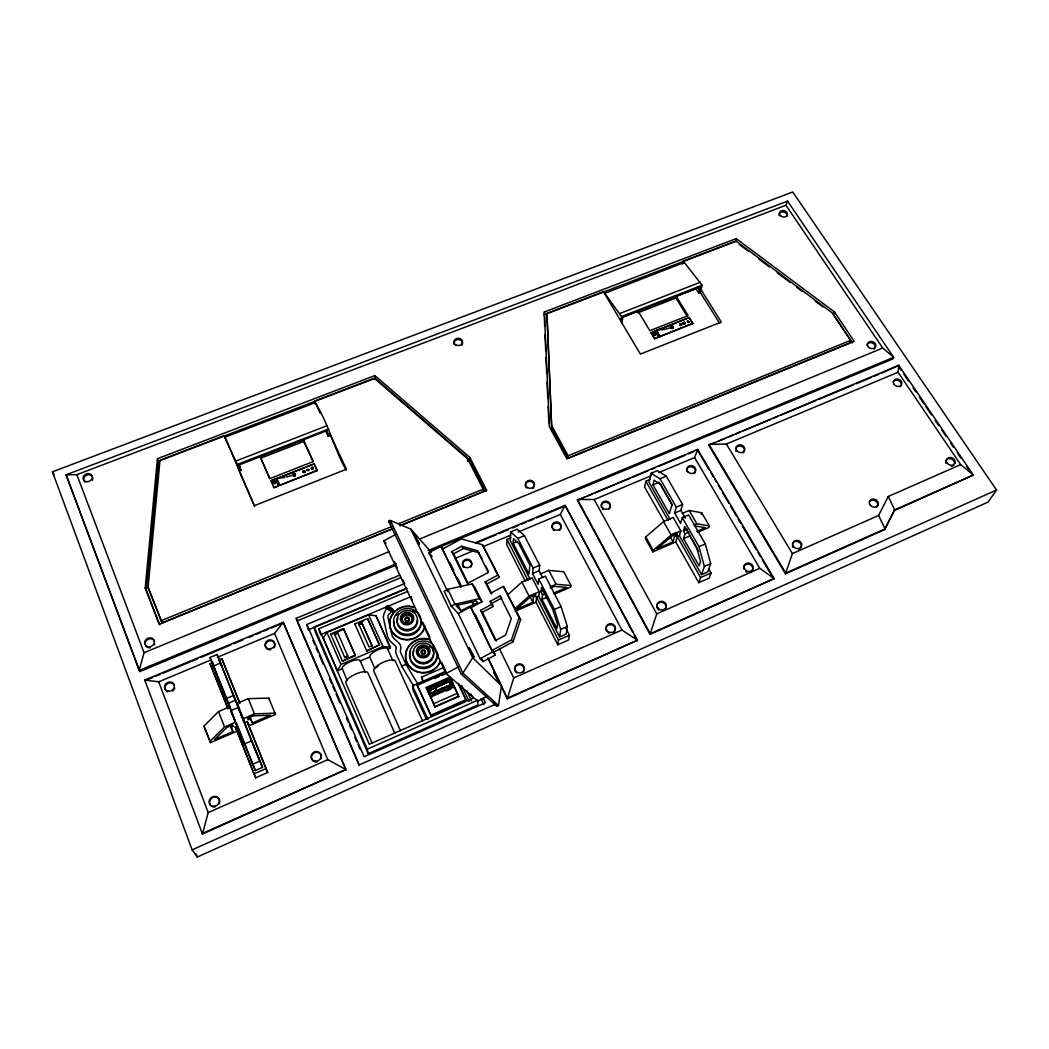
<?xml version="1.0" encoding="UTF-8"?>
<svg xmlns="http://www.w3.org/2000/svg" width="1049" height="1049" viewBox="0 0 1049 1049"><rect width="100%" height="100%" fill="white"/><g stroke="black" fill="none" stroke-linecap="round" stroke-linejoin="round"><path stroke-width="1.5" d="M413.739 686.164L402.069 666.915L396.312 654.288A9.743 9.139 -12.2 0 1 395.984 649.161L396.181 648.387A3.068 2.872 -13.4 0 0 395.499 646L391.421 642.342A15.263 14.227 -11.3 0 1 387.173 635.13L383.462 618.123A9.598 8.89 -11.3 0 1 384.996 611.973C385.573 604.971 394.935 611.501 388.799 614.229A5.009 4.642 -11.3 0 0 387.999 617.441L391.657 634.081A10.765 10.044 -11.3 0 0 394.686 639.195L399 643.089A7.697 7.199 -13.4 0 1 400.718 649.095L400.482 650A5.114 4.799 -12.2 0 0 400.666 652.688L406.238 664.856L417.908 684.066M391.054 611.423L387.461 608.931M315.002 403.721L314.503 401.098L374.231 378.243L467.592 458.793L483.143 489.188L483.104 491.601L399.813 525.654M302.728 471.381L303.672 472.483L304.879 471.84M305.036 471.893L303.436 470.568L303.213 472.601M402.069 666.915L402.082 666.744A2.36 0.747 -28.7 0 1 404.193 665.014A2.36 0.747 -28.7 0 1 406.238 664.791L406.238 664.791M451.188 682.361L451.988 681.168L451.201 682.086M511.033 537.717L507.021 539.396L506.746 544.759L525.287 581.107M429.841 692.183L429.749 692.917M542.635 577.553L539.12 570.774L539.684 565.241L524.382 535.672L517.131 529.207L510.653 531.909L510.194 540.471L530.151 579.454M295.084 474.476L293.064 474.214L295.123 474.397L293.707 475.866L295.215 474.673M295.228 475.774L295.215 475.079M513.184 543.251L513.459 538.648L518.835 543.592L529.876 565.044L528.958 574.026L513.184 543.251L517.039 541.625M475.158 542.831L565.109 505.33L637.464 640.205L507.31 698.739L513.735 677.929L499.416 648.78M544.628 326.213L544.339 311.973L736.175 238.608L834.519 311.973L854.214 341.384L566.932 458.911L549.374 426.707L544.339 311.973M701.034 289.734L721.279 322.043L640.362 354.103L603.463 291.701L546.935 313.349L551.735 428.739L567.85 458.269L849.585 343.023L850.739 340.309L832.618 313.192L735.913 240.995L683.135 261.201L682.519 264.073M507.493 595.019L521.891 582.064L532.053 577.724L539.238 591.728L538.753 596.265L559.589 636.953L566.132 634.081L567.339 626.437L561.058 606.545L545.336 576.163L538.714 578.996L538.163 584.437L532.577 573.567L533.076 568.06L517.826 538.425L510.653 531.909M392.719 528.827L159.212 624.299L145.195 587.964L157.442 458.688L374.86 375.581L469.821 457.416L486.723 490.381L400.298 525.719M159.697 624.876L146.296 590.141L158.451 461.193L157.442 458.688M392.247 528.748L162.071 622.844L148.093 587.374L160.012 460.223L224.184 435.663L254.461 505.644L346.458 469.218L329.478 433.027M532.879 602.257L533.364 597.235L535.567 596.291L535.737 594.599L530.466 596.855L516.292 609.417L532.879 602.257L530.06 596.711M884.648 529.601L894.273 510.588L973.328 475.053L960.687 464.628L898.088 372.251L898.77 365.327L708.77 445.182L785.452 573.79L884.648 529.601L894.679 509.866L973.328 475.053L898.77 365.327L881.816 373.051M551.735 428.739L546.935 313.349M347.075 680.447L342.092 667.898A9.979 3.344 -24.6 0 1 351.572 661.119A9.979 3.344 -24.6 0 1 360.279 661.001L369.681 657.002L374.834 668.488M565.752 628.076L569.423 635.222L568.65 639.982L557.78 644.768L536.065 602.218L536.563 597.209L538.753 596.265M540.956 591.911L541.428 587.506L552.797 609.6L557.517 624.47L556.94 628.613L541.979 599.425L542.477 594.888L540.956 591.911L543.579 590.784M671.229 328.062C674.074 329.281 671.281 324.521 671.032 327.996M672.999 327L671.045 327.511M672.96 328.285L673.117 327.563L671.858 327.891M567.85 458.269L568.152 455.791L551.984 426.196M429.566 693.14C430.378 689.744 426.432 692.904 429.552 692.943M604.486 293.432L684.289 262.473L702.122 285.223L700.339 292.553L719.693 323.459M577.383 500.203L697.69 449.378L774.136 578.576L650.026 634.383L577.383 500.203L584.896 497.082M557.78 644.768L558.461 640.034L536.563 597.209M559.589 636.953L560.704 629.348L554.397 609.443L538.714 578.996M540.156 574.052L548.811 570.354L563.811 571.81L570.997 585.526L570.774 587.034L554.423 594.088M431.257 552.22L410.854 529.168L390.28 520.396L388.654 521.274L461.206 674.022L496.898 706.37L498.459 705.531L501.501 685.823L487.969 657.959M620.759 320.955L621.48 316.536L604.539 293.025M621.913 323.105L622.936 316.916L700.299 286.849L698.778 293.169L700.339 292.553M689.193 322.069C685.902 318.935 690.504 323.787 687.462 321.073M685.325 323.079L684.695 324.141L683.424 323.892M687.252 321.099L687.882 322.594M683.135 323.236L684.302 322.095L685.246 323.42M651.088 332.874L655.284 330.92L658.759 337.162L654.642 338.788L651.088 332.874L655.284 330.92M654.458 333.779L654.694 332.599A3.095 1.337 -31.3 0 1 657.762 329.871L658.103 329.74A3.422 1.718 -33.5 0 1 659.939 329.452L661.158 329.661A7.946 3.999 -33.7 0 0 664.017 329.452L671.491 327.524M654.642 338.788L651.167 332.533M656.53 330.422L660.018 336.663L692.865 323.394L689.272 317.559L656.53 330.422L660.018 336.663M686.925 315.88L675.936 298.021L676.29 296.382L696.011 288.724L698.778 293.169M684.289 262.473L683.135 261.201M650.249 479.445L645.869 481.268L644.571 486.946L664.279 521.759M685.351 518.14L680.88 510.352L682.571 504.464L666.285 476.18L657.317 470.66L651.141 473.243L649.016 482.304L670.245 519.635M689.272 317.559L657.946 330.186M652.95 484.822L654.065 480.206L660.608 484.35L672.094 504.412L669.367 513.656L652.95 484.822L659.074 482.252M645.751 536.931L645.358 538.517L652.793 551.866L675.726 541.966L677.3 536.616L679.398 535.724L680.827 530.873L673.196 517.472L663.519 521.602L645.751 536.931L653.212 550.305L652.793 551.866M736.175 238.608L735.401 241.519L544.129 314.766M396.26 563.746L139.176 670.416L66.087 474.791L76.879 474.659L144.054 652.701L139.176 670.416L139.858 671.557L395.434 565.45M679.398 535.724L701.532 574.642L707.76 571.902L710.684 563.68L705.308 543.959L688.59 514.915L682.283 517.603L680.578 523.412L674.638 513.013L676.29 507.139L660.044 478.803L651.141 473.243M202.47 834.021L208.187 812.595L158.701 681.824L144.736 680.08L202.47 834.021L345.895 769.546L283.243 622.345L144.736 680.08L145.077 680.67M697.48 450.139L697.69 449.378L694.582 457.587L658.615 472.614M674.559 536.485L676.657 535.58L677.182 533.771L672.173 535.921L657.198 548.666L673.012 541.848L674.559 536.485L673.052 533.81M650.026 634.383L656.74 613.888L594.18 499.547L577.488 499.481L650.21 633.766L774.136 578.576L759.778 568.296L694.582 457.587M683.437 530.912L684.761 526.532L696.575 547.185L700.548 561.635L699.106 565.87L683.581 538.609L685.063 533.757L683.437 530.912L687.187 529.299M293.169 474.463L293.72 475.079M295.293 475.735L293.733 476.18L293.694 475.289M701.191 514.377L701.715 512.764L689.141 510.457L682.283 513.394M311.383 468.313C314.582 465.153 312.812 472.207 311.317 468.011C313.782 464.838 313.808 471.303 311.304 468.274M672.173 326.659L672.829 326.685M701.715 512.764L709.334 525.89L708.809 527.49L697.467 532.381M960.687 464.628L888.28 496.465L878.577 515.479L792.401 553.61L785.452 573.79M471.132 607.62L482.029 601.759L474.83 587.165L472.076 583.939L447.792 589.315L444.133 591.282L451.306 606.178L458.295 613.534L470.529 606.951L471.132 607.62L492.02 650.406L493.725 652.19L513.053 641.791L520.658 619.579L503.389 586.391L490.748 593.183L485.149 581.92L497.751 575.154L499.39 577.252L486.854 583.991L485.149 581.92M492.02 650.406L511.44 639.956L519.085 617.651L503.389 586.391M675.726 541.966L698.791 582.693L700.575 577.579L711.012 572.99L708.586 568.755M701.532 574.642L704.377 566.447L698.962 546.713L682.283 517.603M711.012 572.99L709.163 578.13L698.791 582.693M76.879 474.659L785.95 205.263L787.563 201.133L893.722 357.329L892.974 358.889L430.208 551.013M834.519 311.973L833.431 314.739L852.155 342.761M428.556 692.183L429.867 692.379M428.818 692.628L429.723 692.458M428.595 691.855L428.989 692.891M518.206 532.013L560.297 514.416L565.109 505.33L632.678 632.219M689.272 321.728L688.682 322.567M681.706 324.705L680.67 325.282L679.673 324.534M683.187 323.013C685.469 320.876 685.338 325.649 683.24 323.131M679.608 324.416L681.011 323.551L681.68 324.823M653.815 333.398L654.366 334.618L655.14 333.503M894.273 510.588L894.679 509.866L888.28 496.465M410.854 529.168L472.693 657.71L462.924 673.104L461.206 674.022M309.009 470.542C303.423 470.358 312.117 468.601 306.99 470.529M302.873 471.434L304.826 471.158M323.512 638.933L323.276 637.962L326.934 632.429L368.592 614.871L375.962 615.724L390.307 647.141L390.438 648.098L387.724 649.265L392.916 660.7M274.93 482.396L273.527 482.606L274.313 481.425M274.956 482.606L273.54 482.776L274.34 481.622M390.307 647.141L382.964 646.512L340.977 664.463L337.424 670.822L341.987 668.869M996.55 490.014L988.04 502.091L197.317 857.02L192.098 849.874L52.45 471.814L792.729 191.98L996.55 490.014L192.098 849.874M217.379 657.29L274.563 633.386L283.243 622.345L346.039 770.058M429.566 692.72L429.71 691.973M388.799 608.315L389.782 607.096L392.457 609.338L393.821 611.344L392.837 612.564C391.985 610.544 386.491 605.063 385.678 608.459L386.675 607.24M389.743 608.997L390.739 607.777M389.494 609.587L390.49 608.368M389.953 609.967L390.949 608.748M390.648 609.757L391.644 608.551M390.7 610.754L391.933 609.875M390.936 611.095L392.457 609.338M392.129 611.318L393.126 610.098M392.601 612L393.585 610.793M385.678 607.397L386.911 605.968L389.782 607.096M386.399 607.174L387.383 605.968M387.055 607.371L388.051 606.152M387.881 607.764L388.877 606.545M387.815 608.669L388.812 607.45L390.018 608.027M388.156 608.761L389.14 607.555M452.25 682.676L451.844 681.693L452.014 682.584M247.603 722.499L267.665 772.484L255.641 777.781L237.126 731.166L210.547 742.64L203.965 726.118L218.507 711.576L229.731 706.79L235.278 720.742M209.892 741.433L224.565 726.97L235.841 722.132L237.599 725.934L235.173 726.983L255.641 777.781M679.726 324.207C683.201 322.672 680.25 327.931 679.647 324.298M304.59 472.561L304.905 471.067M514.508 608.997L529.05 596.107L539.238 591.728M653.212 550.305L671.124 535.042L680.827 530.873M428.713 691.92L429.421 691.619M671.635 328.337L673.235 327.891M487.234 696.143L477.806 701.204L446.074 673.484L383.724 540.891L396.312 534.111M447.726 591.636L428.884 552.666L440.868 546.227L442.966 548.666M477.374 550.646L488.296 572.505L467.382 583.441L451.765 551.617L461.652 546.293L477.374 550.646L482.002 558.645M451.765 551.617L453.601 553.793L463.435 548.496L479.091 552.836M451.306 606.178L454.991 604.198L479.314 598.638L482.029 601.759M460.773 610.688L477.715 602.572L476.298 600.959L456.013 605.614L460.773 610.688L457.928 604.814M490.001 601.405L500.032 596.016L501.684 598.022L491.693 603.398L490.001 601.405L493.214 606.466L482.343 612.314L480.599 610.361L491.522 604.486M446.074 673.484L459.213 666.417M480.114 658.68L492.519 652.019L495.364 654.982L483.064 661.604L480.114 658.68L458.295 613.534M368.225 753.667L477.833 704.954L477.885 700.116L367.255 749.196L368.225 753.667L315.539 632.442L314.136 627.04L406.671 588.201M202.169 833.575L345.895 769.546L327.773 759.673L274.563 633.386M656.74 613.888L759.778 568.296M208.187 812.595L327.773 759.673M513.735 677.929L621.939 630.043L637.464 640.205L507.349 698.175L488.178 658.706M466.084 699.604L466.097 700.365L431.008 715.89L430.942 715.156L466.084 699.604L458.413 683.358M434.968 707.013L433.735 703.722L457.495 693.245L449.903 677.13L426.248 687.488L434.968 707.013L458.701 696.536L457.495 693.245M434.942 706.633L458.688 696.143M429.264 691.842L431.585 697.493L427.468 688.577L449.444 678.952L449.418 678.152L450.821 680.775M429.684 688.419C438.902 685.259 425.54 687.043 430.851 690.924M434.653 686.426L437.944 684.774L434.653 686.426L437.577 692.694L440.882 691.239L440.436 689.822L437.118 691.278L437.577 692.694M448.461 680.486L445.182 682.125L448.461 680.486L451.411 686.938L448.107 688.38L446.94 685.876M427.966 691.199L451.634 680.421L427.966 691.199L426.248 687.488M433.735 703.722L429.329 693.848L453.05 683.437M235.238 721.148L233.94 718.355L255.34 770.543L262.578 767.357L217.091 654.497L209.944 657.474L232.865 715.261L230.767 710.684L238.097 707.551L240.142 712.14L217.091 654.497M429.356 694.241L453.063 683.83M450.978 685.456L447.687 686.911L448.107 688.38M435.899 693.245L432.594 694.7L432.267 693.494L435.571 692.038L435.899 693.245L434.745 690.727M442.73 690.701L446.035 689.245L445.641 688.013L442.337 689.468L442.73 690.701L441.563 688.196M253.806 773.926L265.948 768.589L247.092 721.62M558.461 640.034L569.423 635.222M431.519 696.72L453.588 687.016L452.237 683.791M446.271 691.029L450.677 689.088M426.379 719.221L412.991 689.954L412.532 685.784L446.035 671.163M431.008 715.89L417.24 685.312L446.31 672.619M434.745 678.48L439.098 676.579M441.996 675.32L446.349 673.419M252.429 764.315L259.772 761.102L238.097 707.551M426.314 688.275L449.942 677.929L449.903 677.13M560.704 629.348L567.339 626.437M704.377 566.447L710.684 563.68M251.445 740.909L244.05 744.121L230.767 710.684M554.397 609.443L561.058 606.545M698.962 546.713L705.308 543.959M423.009 682.27L421.528 677.156L443.57 667.557L445.51 671.675M550.397 588.069L554.318 586.391L566.853 587.401L553.439 593.183M542.477 594.888L545.1 593.747M685.063 533.757L688.813 532.131M252.35 722.984L270.458 715.182L253.255 715.851L247.472 718.329L248.102 719.771L250.514 718.735L252.35 722.984L249.911 716.939M696.838 531.358L705.361 527.686L694.884 525.942M232.917 731.586L214.586 739.493L226.859 727.429L232.681 724.925L233.35 726.341L230.924 727.39L232.917 731.586L230.518 725.502M275.467 714.408L249.216 725.724L247.367 721.502L244.955 722.538L237.126 703.407L248.285 698.647L268.819 698.123L275.467 714.408L274.995 713.136L254.448 713.897L243.25 718.722M541.979 599.425L547.198 597.183M515.007 611.305L536.065 602.218M683.581 538.609L689.796 535.934L698.359 550.895M550.253 586.771L556.049 584.28L570.997 585.526M694.071 524.959L696.838 523.779L709.334 525.89M228.131 703.328L235.382 700.247M532.577 573.567L539.12 570.774M674.638 513.013L680.88 510.352M344.728 657.146L347.809 655.835M372.08 645.633L369.025 646.931L358.745 624.076L361.787 622.791L372.08 645.633L372.198 646.289L361.787 622.791M345.895 657.369L347.953 656.49L337.647 632.835L334.749 634.802L337.647 632.835M355.244 654.943L342.42 661.132L355.375 655.599L343.521 628.561L330.645 634.002L330.802 634.671L343.666 629.243L343.521 628.561M379.476 644.755L366.73 650.904L379.476 644.755L367.609 618.556L354.824 623.945L354.955 624.627M225.981 698.673L233.298 695.566M533.076 568.06L539.684 565.241M676.29 507.139L682.571 504.464M359.204 622.831L363.465 621.034M361.905 623.473L358.876 624.758L358.745 624.076M320.024 633.255L318.883 628.718L407.707 591.387M320.404 634.763L411.326 596.448M227.921 708.718L210.062 663.702L213.013 662.47M218.913 659.991L221.877 658.759L239.697 702.804M406.92 588.515L308.34 629.898L306.872 624.483L404.835 583.467M213.065 666.181L220.316 663.138M517.826 538.425L524.382 535.672M660.044 478.803L666.285 476.18M708.77 445.182L714.789 442.678M719.299 440.79L725.318 438.285M728.334 437.027L732.845 435.151M735.847 433.893L740.371 432.018M743.374 430.759L770.464 419.469M773.467 418.21L777.991 416.335M780.994 415.076L815.611 400.652M818.613 399.394L853.23 384.97M856.233 383.711L871.286 377.443M874.289 376.185L878.8 374.296M587.899 495.823L592.397 493.948M595.399 492.702L629.924 478.305M632.927 477.046L647.941 470.791M650.944 469.546L655.441 467.657M658.444 466.412L685.469 455.148M688.472 453.889L692.969 452.014M146.585 680.04L152.603 677.536M155.606 676.277L160.117 674.402M163.133 673.143L197.723 658.72M200.726 657.474L230.806 644.925M233.809 643.68L242.83 639.916M248.849 637.399L253.36 635.524M256.362 634.265L260.886 632.39M263.889 631.131L268.4 629.256M271.403 627.997L283.44 622.975M401.098 577.527L296.985 621.008L296.211 618.333L399.603 575.206M476.652 542.897L496.125 534.78M499.114 533.535L508.109 529.784M512.594 527.909L518.586 525.418M521.589 524.159L526.073 522.284M529.076 521.038L533.574 519.163M536.563 517.918L563.523 506.667M878.577 515.479L885.068 528.893L785.767 573.108L708.993 444.422L726.38 444.029L898.088 372.251M594.18 499.547L651.127 475.748M158.701 681.824L211.36 659.808M455.056 558.422L473.099 550.869M483.628 546.477L510.679 535.16M428.005 550.568L893.722 357.329L882.747 348.032L785.95 205.263M144.054 652.701L389.271 551.564M419.548 539.068L882.747 348.032M161.008 620.759L392.405 526.244M398.45 523.779L483.143 489.188M568.152 455.791L850.739 340.309M270.826 480.77L275.494 478.934L278.51 485.857L273.828 487.693L270.826 480.77L275.494 478.934M314.097 463.763L276.923 478.37L279.939 485.294L317.152 470.621L314.097 463.763L317.152 470.621M278.483 478.095L312.668 464.655M317.1 470.306L279.939 485.294M654.707 338.447L658.838 336.821M660.083 336.323L692.865 323.394M239.277 464.681L240.955 470.214L239.133 470.922L237.166 464.497L224.919 437.236L315.316 402.619C328.665 424.006 333.844 448.316 346.183 470.24M325.833 431.296L328.167 436.266L329.937 435.571M235.71 461.114L327.209 425.658M619.697 313.52L700.273 282.286M237.166 464.497L328.757 428.949M621.48 316.536L702.122 285.223M622.136 317.427L638.159 311.199L649.842 330.684L688.157 315.631L676.29 296.382M260.637 458.229L303.79 441.459L303.489 439.977L313.376 461.534L269.881 478.606L260.231 456.774L269.619 478.58M637.871 312.825L675.936 298.021M158.451 461.193L375.162 378.256L469.821 459.895L485.949 491.365M787.563 201.133L66.087 474.791L139.858 671.557M295.333 475.433L293.602 475.879M293.064 474.214L294.821 473.768M294.926 473.925L293.169 474.751M286.036 477.059L291.976 475.446M654.183 332.703C650.721 334.474 657.631 335.864 655.14 332.9M671.058 327.157L673.117 326.895M671.806 327.511L673.196 327.144M671.793 328.193L673.104 327.38M671.701 328.612L673.078 328.219M671.072 326.672L672.579 326.278M670.98 326.803L672.724 326.344M670.914 326.986L672.999 326.659M499.39 577.252L482.474 544.746L461.311 538.924L442.521 549.047L461.127 587.138M653.92 333.962C659.06 331.825 650.144 332.926 655.127 333.91M739.322 244.456L748.475 251.288M758.925 259.09L769.389 266.905M777.23 272.766L790.303 282.522M796.834 287.4L802.065 291.307M815.125 301.076L822.98 306.924M451.411 682.663L452.722 682.925L451.254 682.427M308.878 469.559L307.291 469.428L306.911 470.608M498.459 705.531L462.924 673.104L390.28 520.396M472.693 657.71L501.501 685.823M383.724 540.891L385.993 543.251M388.654 521.274L390.831 523.661M428.884 552.666L432.122 556.298M511.44 639.956L513.053 641.791M519.085 617.651L520.658 619.579M461.652 546.293L463.435 548.496M899.281 367.504L901.13 370.205M903.884 374.27L908.486 381.036M913.076 387.802L915.843 391.867M919.514 397.283L924.117 404.049M925.952 406.75L931.46 414.879M935.144 420.295L938.816 425.71M941.582 429.762L946.172 436.541M950.774 443.307L953.528 447.372M957.212 452.775L960.884 458.19M966.404 466.32L968.24 469.021M451.503 682.335L452.027 682.781L452.303 681.837M697.375 287.006L699.46 290.337M689.901 319.066L692.786 323.735M726.38 444.029L792.401 553.61M655.219 331.261L658.759 337.162M698.306 451.542L709.098 469.782M710.75 472.588L713.241 476.797M714.907 479.603L716.559 482.409M718.224 485.215L720.715 489.424M722.368 492.23L729.016 503.454M730.668 506.261L736.477 516.095M738.142 518.901L740.633 523.11M742.286 525.916L756.395 549.768M758.06 552.574L760.551 556.783M762.203 559.589L773.821 579.232M689.141 510.457L696.838 523.779M659.86 483.628L672.409 505.552M645.869 481.268L668.147 520.488M675.136 532.905L676.657 535.58M677.3 536.616L700.575 577.579M663.519 521.602L671.124 535.042M669.996 536.537L673.012 541.848M52.45 471.814L53.997 474.62M634.212 635.078L637.294 640.821M560.297 514.416L621.939 630.043M203.965 726.118L210.547 742.64M548.811 570.354L556.049 584.28M507.021 539.396L528.001 580.451M521.891 582.064L529.05 596.107M145.195 587.964L146.296 590.141M482.474 544.746L497.751 575.154M148.093 587.374L162.071 622.844M485.621 565.896L488.532 571.705M500.032 596.016L511.296 618.543L505.605 635.078L495.43 640.546L480.599 610.361M486.854 583.991L491.732 593.8M491.693 603.398L493.214 606.466M472.076 583.939L479.314 598.638M453.601 553.793L468.457 584.044M482.343 612.314L496.4 640.939M472.194 601.838L473.623 604.775M471.591 601.169L473.02 604.106M434.64 686.23L435.886 688.747M493.24 650.642L495.364 654.982M450.113 562.933L453.692 570.25M457.259 577.566L460.839 584.883M475.131 614.137L482.999 630.239M440.868 546.227L460.563 586.548M470.529 606.951L492.519 652.019M671.753 326.986L672.003 327.996M501.645 687.056L507.31 698.739M481.648 658.68L483.064 661.604M447.792 589.315L454.991 604.198M496.898 706.37L495.797 704.063L359.296 764.891L296.211 618.333M493.568 701.978L494.997 704.941M483.314 698.372L485.412 702.778L364.121 756.709L306.872 624.483M481.071 698.765L483.891 704.653M470.87 693.953L472.981 698.372L369.3 744.305L318.883 628.718M466.726 690.662L471.578 700.902M461.573 685.443L469.152 701.44M459.121 685.613L466.097 700.365M449.942 677.929L458.701 696.536M394.372 561.805L397.151 567.732M402.724 579.572L404.114 582.536M411.077 597.327L412.467 600.29M422.917 622.49L429.88 637.294M433.355 644.689L438.233 655.048M441.721 662.443L445.196 669.852M449.444 678.952L450.834 681.902M452.224 684.853L453.614 687.803L453.588 687.016M314.503 401.098L320.089 413.004M326.541 431.231L327.708 433.709M250.488 759.306L252.219 763.029M235.173 726.983L237.126 731.166M427.926 690.806L428.307 691.619M429.028 693.192L429.329 693.848M421.528 677.156L423.442 681.312M238.923 729.606L235.881 722.551M417.24 685.312L430.942 715.156M303.79 441.459L313.022 461.547M210.062 663.702L228.157 708.56M225.378 696.588L228.42 703.197M412.532 685.784L428.044 719.653M390.438 648.098L375.962 615.724M422.55 720.847L395.421 661.329A11.919 3.908 -25.1 0 0 383.895 661.998A11.919 3.908 -25.1 0 0 373.628 670.731L400.495 730.733M214.481 668.134L212.501 663.794L224.709 695.133M368.592 614.871L382.964 646.512M379.581 645.41L367.609 618.556M209.944 657.474L213.301 664.869M259.772 761.102L262.578 767.357M354.824 623.945L366.73 650.904M259.483 759.843L251.354 740.45M394.804 733.251L368.015 673.143A12.168 3.986 -24.7 0 0 356.031 673.93A12.168 3.986 -24.7 0 0 345.724 682.755L372.185 743.282M360.279 661.027L365.406 672.553M241.257 715.221L246.135 726.498M343.666 629.243L355.375 655.599M231.973 692.038L235.579 700.142M237.703 704.718L238.857 707.328M265.948 768.589L267.665 772.484M334.592 634.134L344.872 657.802M330.645 634.002L342.42 661.132M221.575 665.158L219.647 660.791L222.191 667.57M683.266 323.695L683.214 322.895M326.934 632.429L340.977 664.463M323.276 637.962L337.424 670.822M314.136 627.04L367.255 749.196M238.543 463.907L240.208 467.736M240.955 470.214L238.739 465.113L327.131 430.562L328.167 436.266M312.864 640.336L314.792 644.807M316.09 647.797L318.017 652.268M319.316 655.245L323.184 664.201M329.635 679.109L331.576 683.581M332.861 686.571L334.801 691.042M336.086 694.018L339.955 702.974M346.406 717.883L348.347 722.355M349.632 725.331L351.572 729.802M354.798 737.263L356.739 741.735M358.024 744.724L359.964 749.196M239.775 472.404L254.54 506.549M369.681 657.002L369.615 656.844A9.9 3.331 -25 0 1 377.43 650.026A9.9 3.331 -25 0 1 387.461 648.623L387.724 649.265M297.628 622.503L359.164 765.521M248.285 698.647L254.448 713.897M221.877 658.759L239.801 703.433M213.891 666.351L216.802 673.969M218.008 676.697L230.347 707.734M238.189 727.429L255.34 770.543M218.507 711.576L224.565 726.97M268.819 698.123L269.318 699.421M196.176 853.952L197.317 857.02M224.184 435.663L224.984 438.207M273.828 487.693L278.51 485.857M274.182 482.147L273.907 481.098A3.331 1.508 -23.3 0 1 276.621 478.41L277.015 478.252A3.671 1.954 -23.7 0 1 279.27 477.833L280.948 477.911A8.497 4.537 -23.9 0 0 284.554 477.465M374.86 375.581L375.162 378.256M427.468 688.577L427.402 687.79L428.766 690.439M544.982 334.395L545.703 350.746M545.978 357.289L546.699 373.654M547.053 381.823L547.775 398.187M548.129 406.356L548.837 422.721M467.592 458.793L467.605 461.285M469.821 457.416L469.821 459.895M275.336 480.835A1.836 1.6 -13.6 0 1 275.126 483.471A1.836 1.6 -13.6 0 1 272.399 482.553A1.836 1.6 -13.6 0 1 274.471 480.534M275.389 481.334A1.377 1.206 -13.6 0 1 273.461 482.671A1.377 1.206 -13.6 0 1 273.225 480.599A1.377 1.206 -13.6 0 1 275.389 481.334A1.377 1.206 -13.6 0 1 274.681 483.248A1.377 1.206 -13.6 0 1 272.832 482.343A1.377 1.206 -13.6 0 1 274.405 480.94M174.724 687.908A5.061 4.511 -30.2 0 1 174.318 689.088M173.609 690.176A5.061 4.511 -30.2 0 1 172.652 691.068M167.722 691.868A5.061 4.511 -30.2 0 1 166.647 691.304M165.794 690.478A5.061 4.511 -30.2 0 1 167.67 683.555A5.061 4.511 -30.2 0 1 174.54 685.535M267.128 648.99A4.891 4.445 -23.1 0 1 266.433 642.683A4.891 4.445 -23.1 0 1 273.225 641.608A4.891 4.445 -23.1 0 1 273.92 647.902M270.668 649.751A4.891 4.445 -23.1 0 1 268.203 649.541M211.373 806.143A5.271 4.812 -39.5 0 1 210.482 799.535A5.271 4.812 -39.5 0 1 217.209 797.502A5.271 4.812 -39.5 0 1 219.267 803.757M215.084 806.969A5.271 4.812 -39.5 0 1 212.488 806.747M313.31 761.115A5.075 4.773 -32.3 0 1 312.235 754.716A5.075 4.773 -32.3 0 1 318.765 752.749A5.075 4.773 -32.3 0 1 320.981 758.807M316.982 761.928A5.075 4.773 -32.3 0 1 314.425 761.705M601.274 506.955A4.537 4.065 10.8 0 1 607.109 502.458A4.537 4.065 10.8 0 1 608.722 509.421M603.227 509.604A4.537 4.065 10.8 0 1 602.336 508.87M743.741 568.964A4.668 4.157 23.1 0 1 746.665 564.165A4.668 4.157 23.1 0 1 752.382 566.84A4.668 4.157 23.1 0 1 750.455 572.125M746.954 572.243A4.668 4.157 23.1 0 1 745.852 571.718M686.675 471.316A4.484 3.934 15.4 0 1 692.274 466.949A4.484 3.934 15.4 0 1 694.058 473.728M656.844 607.319A4.707 4.314 19.6 0 1 662.771 602.493A4.707 4.314 19.6 0 1 664.568 609.941M658.903 610.151A4.707 4.314 19.6 0 1 657.264 608.407M471.486 565.962A4.642 4.262 -1.6 0 1 470.909 566.945M463.54 567.194A4.642 4.262 -1.6 0 1 465.795 560.415A4.642 4.262 -1.6 0 1 471.762 564.873M552.036 527.831A4.563 4.144 7.1 0 1 558.002 523.267A4.563 4.144 7.1 0 1 559.51 530.348M553.964 530.532A4.563 4.144 7.1 0 1 553.072 529.784M516.724 672.986A4.799 4.563 5.2 0 1 515.518 666.626A4.799 4.563 5.2 0 1 522.179 665.525A4.799 4.563 5.2 0 1 523.399 671.885M606.348 630.882A4.734 4.406 16.2 0 1 608.066 625.178A4.734 4.406 16.2 0 1 614.321 626.515A4.734 4.406 16.2 0 1 613.704 632.442M609.089 633.203A4.734 4.406 16.2 0 1 607.987 632.652M654.969 332.428A1.705 1.429 10.2 0 1 655.809 334.71A1.705 1.429 10.2 0 1 653.042 334.474A1.705 1.429 10.2 0 1 654.091 332.349M735.769 448.487A4.458 3.855 17.4 0 1 742.272 446.69A4.458 3.855 17.4 0 1 743.098 452.893M736.162 451.476A4.458 3.855 17.4 0 1 735.742 450.506M893.237 381.757A4.393 3.593 21.4 0 1 899.518 381.22A4.393 3.593 21.4 0 1 900.173 386.793M800.007 548.732A4.642 4.065 24.2 0 1 799.063 549.309M792.834 547.25A4.642 4.065 24.2 0 1 792.375 546.201M792.362 544.051A4.642 4.065 24.2 0 1 798.486 541.835A4.642 4.065 24.2 0 1 800.728 547.932M869.28 501.815A4.602 3.908 25.2 0 1 875.849 501.199A4.602 3.908 25.2 0 1 876.492 507.283M945.896 463.133A4.55 3.763 25.7 0 1 948.729 458.623A4.55 3.763 25.7 0 1 954.302 461.848A4.55 3.763 25.7 0 1 951.469 466.359M154.793 643.68A4.996 4.393 -27.7 0 1 154.387 644.833M150.335 647.731A4.996 4.393 -27.7 0 1 147.857 647.521M146.794 646.971A4.996 4.393 -27.7 0 1 147.306 639.785A4.996 4.393 -27.7 0 1 154.623 641.372M85.139 482.094A4.721 3.947 -21 0 1 84.576 476.731A4.721 3.947 -21 0 1 90.739 475.131A4.721 3.947 -21 0 1 92.378 480.206M866.959 344.99A4.314 3.514 19.4 0 1 873.096 343.351A4.314 3.514 19.4 0 1 874.158 349.068M779.145 215.648A4.078 3.226 13.4 0 1 783.052 211.885A4.078 3.226 13.4 0 1 786.947 216.317M526.441 487.955A4.511 4.026 4.4 0 1 529.05 481.425A4.511 4.026 4.4 0 1 534.111 486.802M533.574 487.733A4.511 4.026 4.4 0 1 532.787 488.506M462.268 344.465A4.288 3.645 -0.1 0 1 461.744 345.305M454.335 344.675A4.288 3.645 -0.1 0 1 457.574 339.588A4.288 3.645 -0.1 0 1 462.53 343.548M440.383 661.696A18.03 16.994 -10.2 0 1 417.082 671.885A18.03 16.994 -10.2 0 1 406.815 650.052A18.03 16.994 -10.2 0 1 430.142 639.916M440.357 661.29A18.043 16.994 -10.2 0 1 417.056 671.491A18.043 16.994 -10.2 0 1 406.776 649.646A18.043 16.994 -10.2 0 1 430.116 639.497M437.381 656.595A13.912 13.113 -10.2 0 1 420.216 668.265A13.912 13.113 -10.2 0 1 410.657 650.852M437.341 653.003A13.952 13.139 -10.1 0 1 421.147 667.177A13.952 13.139 -10.1 0 1 410.631 649.279A13.952 13.139 -10.1 0 1 431.703 643.391M376.591 667.505A9.952 3.252 -25.1 0 1 378.033 666.167M425.002 626.096A17.859 16.627 -10.1 0 1 406.54 639.864A17.859 16.627 -10.1 0 1 389.782 625.073A17.859 16.627 -10.1 0 1 403.472 607.083M404.98 606.781A17.859 16.627 -10.1 0 1 414.093 607.568M417.45 619.736A10.241 9.52 -10.1 0 1 406.16 630.882A10.241 9.52 -10.1 0 1 397.873 618.031M420.413 617.009A13.807 12.85 -10.1 0 1 404.993 634.147A13.807 12.85 -10.1 0 1 396.509 613.691A13.807 12.85 -10.1 0 1 419.993 615.973M421.095 620.536A13.781 12.824 -10.1 0 1 407.681 635.602A13.781 12.824 -10.1 0 1 393.834 621.506M396.496 615.291A13.781 12.824 -10.1 0 1 398.096 613.586M412.559 610.688A13.781 12.824 -10.1 0 1 415.692 612.236M424.098 628.482A17.872 16.64 -10.1 0 1 400.954 638.461A17.872 16.64 -10.1 0 1 390.897 617.048A17.872 16.64 -10.1 0 1 414.053 607.148M404.088 623.867A5.206 4.839 -10 0 1 403.039 617.1A5.206 4.839 -10 0 1 410.303 615.947A5.206 4.839 -10 0 1 411.365 622.7M407.445 618.018A2.032 1.888 -10 0 1 409.189 620.234A2.032 1.888 -10 0 1 406.619 621.729A2.032 1.888 -10 0 1 405.32 619.238M405.937 618.438A2.032 1.888 -10 0 1 406.396 618.176M428.556 653.173A5.258 4.943 -10 0 1 426.615 656.53M418.538 654.799A5.258 4.943 -10 0 1 421.895 647.994A5.258 4.943 -10 0 1 428.53 651.875M422.524 650.957A2.059 1.941 -10 0 1 425.396 652.727A2.059 1.941 -10 0 1 422.432 654.471A2.059 1.941 -10 0 1 422.065 651.232M432.896 650.026A10.333 9.729 -10.1 0 1 423.652 663.873A10.333 9.729 -10.1 0 1 413.87 650.734M429.566 646.158A10.333 9.729 -10.1 0 1 431.506 647.876M498.262 680.749L493.699 672.239L498.262 680.749M473.938 656.871L469.073 647.797L473.938 656.871M443.098 682.794L439.806 684.433L443.098 682.794M419.508 543.985L414.696 535.292L419.508 543.985M273.278 483.051A1.836 1.6 -13.6 0 0 275.835 481.268A1.836 1.6 -13.6 0 0 272.95 480.285A1.836 1.6 -13.6 0 0 273.278 483.051M168.469 691.265A5.075 4.524 -30.2 0 0 174.068 684.656A5.075 4.524 -30.2 0 0 165.663 683.935A5.075 4.524 -30.2 0 0 168.469 691.265M269.095 648.872A4.904 4.458 -23 0 0 274.379 642.473A4.904 4.458 -23 0 0 266.105 641.765A4.904 4.458 -23 0 0 269.095 648.872M214.665 806.261A5.284 4.825 -39.4 0 0 218.415 798.105A5.284 4.825 -39.4 0 0 209.603 799.613A5.284 4.825 -39.4 0 0 214.665 806.261M315.434 761.207A5.088 4.773 -32.2 0 0 320.784 754.31A5.088 4.773 -32.2 0 0 312.222 753.575A5.088 4.773 -32.2 0 0 315.434 761.207M602.532 507.808A4.537 4.065 10.7 0 0 610.203 506.628A4.537 4.065 10.7 0 0 604.971 501.173A4.537 4.065 10.7 0 0 602.532 507.808M744.606 569.03A4.681 4.17 23 0 0 752.579 569.712A4.681 4.17 23 0 0 748.645 563.025A4.681 4.17 23 0 0 744.606 569.03M688.092 472.076A4.498 3.934 15.4 0 0 695.592 470.935A4.498 3.934 15.4 0 0 690.281 465.625A4.498 3.934 15.4 0 0 688.092 472.076M657.553 607.45A4.721 4.327 19.6 0 0 665.643 608.145A4.721 4.327 19.6 0 0 661.853 601.274A4.721 4.327 19.6 0 0 657.553 607.45M464.432 566.945A4.642 4.262 -1.5 0 0 471.748 563.851A4.642 4.262 -1.5 0 0 465.205 559.589A4.642 4.262 -1.5 0 0 464.432 566.945M553.203 528.735A4.576 4.144 7.1 0 0 560.966 527.529A4.576 4.144 7.1 0 0 555.773 521.996A4.576 4.144 7.1 0 0 553.203 528.735M515.872 671.294A4.799 4.563 5.2 0 0 524.054 669.944A4.799 4.563 5.2 0 0 518.665 663.873A4.799 4.563 5.2 0 0 515.872 671.294M607.266 630.934A4.747 4.419 16.2 0 0 615.265 629.636A4.747 4.419 16.2 0 0 609.784 623.722A4.747 4.419 16.2 0 0 607.266 630.934M653.357 334.002A1.705 1.429 10.2 0 0 656.215 333.595A1.705 1.429 10.2 0 0 654.222 331.668A1.705 1.429 10.2 0 0 653.357 334.002M148.552 646.853A4.996 4.393 -27.7 0 0 154.111 640.428A4.996 4.393 -27.7 0 0 145.837 639.72A4.996 4.393 -27.7 0 0 148.552 646.853M86.7 481.714A4.721 3.96 -20.9 0 0 92.102 475.971A4.721 3.96 -20.9 0 0 84.261 475.302A4.721 3.96 -20.9 0 0 86.7 481.714M868.021 346.524A4.327 3.514 19.4 0 0 875.364 347.153A4.327 3.514 19.4 0 0 871.509 341.436A4.327 3.514 19.4 0 0 868.021 346.524M780.613 215.845A4.078 3.226 13.3 0 0 787.366 214.953A4.078 3.226 13.3 0 0 782.41 210.547A4.078 3.226 13.3 0 0 780.613 215.845M527.398 487.575A4.511 4.026 4.4 0 0 534.452 484.677A4.511 4.026 4.4 0 0 528.014 480.626A4.511 4.026 4.4 0 0 527.398 487.575M455.725 344.885A4.301 3.645 -0.1 0 0 462.517 342.289A4.301 3.645 -0.1 0 0 456.472 338.604A4.301 3.645 -0.1 0 0 455.725 344.885M737.237 451.214A4.471 3.855 17.3 0 0 744.659 450.1A4.471 3.855 17.3 0 0 739.309 444.868A4.471 3.855 17.3 0 0 737.237 451.214M893.984 384.249A4.393 3.593 21.3 0 0 901.432 384.878A4.393 3.593 21.3 0 0 897.459 379.03A4.393 3.593 21.3 0 0 893.984 384.249M793.319 546.227A4.655 4.078 24.2 0 0 801.213 546.896A4.655 4.078 24.2 0 0 797.227 540.327A4.655 4.078 24.2 0 0 793.319 546.227M870.001 504.766A4.602 3.921 25.1 0 0 877.777 505.434A4.602 3.921 25.1 0 0 873.673 499.049A4.602 3.921 25.1 0 0 870.001 504.766M947.09 463.002A4.563 3.763 25.7 0 0 954.734 463.645A4.563 3.763 25.7 0 0 950.551 457.469A4.563 3.763 25.7 0 0 947.09 463.002M419.6 662.011A10.359 9.756 -10 0 0 433.565 651.141A10.359 9.756 -10 0 0 416.873 645.345A10.359 9.756 -10 0 0 419.6 662.011M420.754 657.487A6.845 6.438 -9.9 0 0 429.985 650.314A6.845 6.438 -9.9 0 0 418.971 646.472A6.845 6.438 -9.9 0 0 420.754 657.487M404.56 624.47A6.779 6.294 -9.9 0 0 413.739 617.468A6.779 6.294 -9.9 0 0 402.855 613.704A6.779 6.294 -9.9 0 0 404.56 624.47M405.137 623.106A5.219 4.852 -9.9 0 0 412.205 617.717A5.219 4.852 -9.9 0 0 403.826 614.806A5.219 4.852 -9.9 0 0 405.137 623.106M403.445 628.994A10.254 9.546 -10 0 0 417.332 618.372A10.254 9.546 -10 0 0 400.836 612.682A10.254 9.546 -10 0 0 403.445 628.994M406.33 620.575A2.032 1.901 -10 0 0 409.097 618.464A2.032 1.901 -10 0 0 405.819 617.337A2.032 1.901 -10 0 0 406.33 620.575M422.511 653.475A2.059 1.941 -9.9 0 0 425.291 651.324A2.059 1.941 -9.9 0 0 421.973 650.17A2.059 1.941 -9.9 0 0 422.511 653.475M421.318 656.071A5.258 4.957 -9.9 0 0 428.425 650.564A5.258 4.957 -9.9 0 0 419.954 647.613A5.258 4.957 -9.9 0 0 421.318 656.071"/></g></svg>
